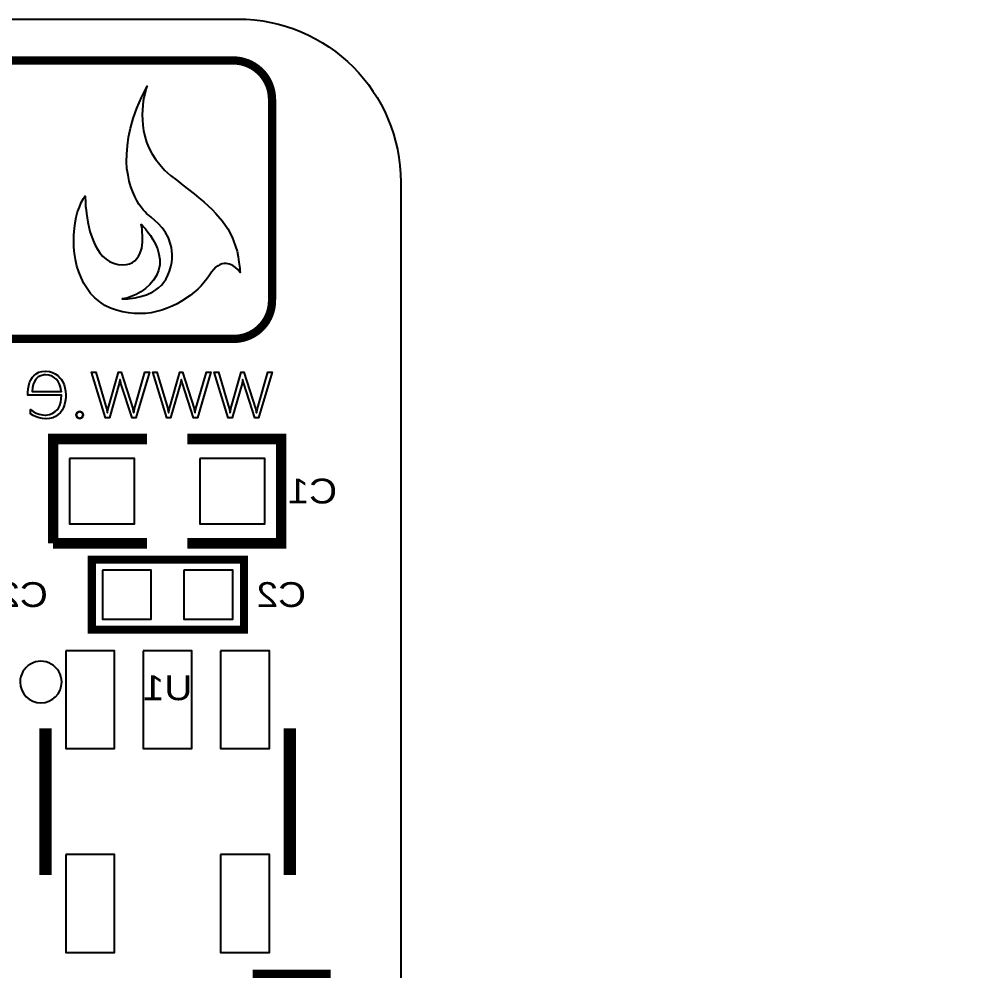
# Model space of a CAD drawing. Extents: x 0 to 26.5, y 0 to 35.
# Drawn here: x 14.81 to 26.5, y 23.32 to 35 of the extents above; entities that cross this region are included whole.
import ezdxf
from ezdxf.enums import TextEntityAlignment as Align

# ---------------------------------------------------------------- set-up
doc = ezdxf.new("R2010")
doc.units = 0
for name, color, linetype in [('BG_OUTLINE', 240, 'CONTINUOUS'), ('BG_SILKSCREEN_BOTTOM', 150, 'CONTINUOUS'), ('PG_SILKSCREEN_BOTTOM', 150, 'CONTINUOUS'), ('PIN_BOTTOM', 202, 'CONTINUOUS'), ('RD_SILKSCREEN_BOTTOM', 150, 'CONTINUOUS')]:
    doc.layers.add(name, color=color, linetype=linetype)

msp = doc.modelspace()

# ---------------------------------------------------------------- linework, layer by layer
at = {"layer": 'BG_OUTLINE'}
msp.add_lwpolyline([(0, 1.99898), (0, 14.50086, -0.41393), (1.99898, 16.49984), (2.99974, 16.49984, 0.414267), (7.00024, 20.50034), (7.00024, 32.99968, -0.414193), (8.99922, 35.0012), (17.5006, 35.0012, -0.414211), (19.49958, 32.99968), (19.49958, 20.50034, 0.414258), (23.50008, 16.49984), (24.50084, 16.49984, -0.413948), (26.49982, 14.50086), (26.49982, 1.99898, -0.413932), (24.50084, 0), (1.99898, 0, -0.413915)], format="xyb", close=True, dxfattribs=at)
at = {"layer": 'BG_SILKSCREEN_BOTTOM', "const_width": 0.1016}
for points in [[(8.96366, 34.493454), (17.43964, 34.493454)], [(8.96366, 34.493454), (17.43964, 34.493454)], [(17.9197, 34.015934), (17.9197, 31.557214)], [(17.9197, 34.015934), (17.9197, 31.557214)], [(17.43964, 31.077154), (8.9662, 31.077154)], [(17.43964, 31.077154), (8.9662, 31.077154)]]:
    msp.add_lwpolyline(points, dxfattribs=at)
for points in [[(17.43964, 34.493454, -0.414214), (17.9197, 34.015934)], [(17.43964, 34.493454, -0.414214), (17.9197, 34.015934)], [(17.9197, 31.557214, -0.426397), (17.43964, 31.077154)], [(17.9197, 31.557214, -0.426397), (17.43964, 31.077154)]]:
    msp.add_lwpolyline(points, format="xyb", dxfattribs=at)
at = {"layer": 'BG_SILKSCREEN_BOTTOM'}
for points in [[(17.25676, 31.973774), (17.23136, 31.955994), (17.20596, 31.928054), (17.17802, 31.897574), (17.15008, 31.856934), (17.12214, 31.816294), (17.08658, 31.773114), (17.04848, 31.729934), (17.00784, 31.686754), (16.9164, 31.610554), (16.80972, 31.539434), (16.75384, 31.506414), (16.69288, 31.478474), (16.63192, 31.453074), (16.56842, 31.430214), (16.50238, 31.412434), (16.43634, 31.397194), (16.36776, 31.389574), (16.29918, 31.387034), (16.22806, 31.389574), (16.15694, 31.397194), (16.08328, 31.409894), (16.00962, 31.430214), (15.9385, 31.455614), (15.86738, 31.488634), (15.80388, 31.531814), (15.74546, 31.582614), (15.69212, 31.635954), (15.64894, 31.694374), (15.6083, 31.757874), (15.57528, 31.828994), (15.54734, 31.900114), (15.52448, 31.971234), (15.5067, 32.049974), (15.494, 32.126174), (15.48638, 32.202374), (15.48638, 32.281114), (15.48638, 32.354774), (15.494, 32.430974), (15.50162, 32.502094), (15.51432, 32.570674), (15.5321, 32.636714), (15.55496, 32.695134), (15.57782, 32.748474), (15.60576, 32.799274), (15.621, 32.822134), (15.62354, 32.827214), (15.62608, 32.827214), (15.62608, 32.819594), (15.62608, 32.801814), (15.62862, 32.778954), (15.62862, 32.743394), (15.63116, 32.705294), (15.63624, 32.662114), (15.64132, 32.613854), (15.6591, 32.507174), (15.6845, 32.395414), (15.7226, 32.283654), (15.748, 32.227774), (15.77594, 32.176974), (15.80388, 32.133794), (15.83944, 32.090614), (15.88262, 32.055054), (15.9258, 32.027114), (15.97406, 32.006794), (16.02994, 31.991554), (16.08074, 31.986474), (16.13154, 31.991554), (16.16964, 31.999174), (16.2052, 32.014414), (16.23568, 32.034734), (16.26108, 32.062674), (16.2814, 32.090614), (16.29664, 32.121094), (16.3195, 32.189674), (16.32966, 32.263334), (16.32966, 32.334454), (16.32712, 32.397954), (16.32458, 32.423354), (16.32204, 32.446214), (16.31696, 32.463994), (16.31442, 32.476694), (16.31442, 32.481774), (16.32458, 32.474154), (16.34236, 32.453834), (16.36522, 32.425894), (16.39316, 32.387794), (16.42618, 32.347154), (16.45666, 32.296354), (16.48714, 32.240474), (16.51254, 32.182054), (16.53032, 32.118554), (16.54302, 32.049974), (16.54302, 31.983934), (16.52778, 31.917894), (16.49984, 31.854394), (16.46428, 31.795974), (16.41856, 31.742634), (16.36522, 31.694374), (16.30934, 31.653734), (16.25092, 31.620714), (16.1925, 31.595314), (16.13662, 31.577534), (16.08074, 31.569914), (16.08328, 31.569914), (16.09344, 31.567374), (16.10868, 31.567374), (16.12646, 31.567374), (16.14932, 31.569914), (16.17472, 31.572454), (16.23822, 31.580074), (16.3068, 31.595314), (16.38046, 31.618174), (16.45666, 31.653734), (16.49222, 31.679134), (16.52778, 31.704534), (16.5608, 31.737554), (16.59128, 31.773114), (16.61922, 31.813754), (16.64208, 31.856934), (16.6624, 31.907734), (16.67764, 31.963614), (16.6878, 32.014414), (16.69288, 32.065214), (16.69542, 32.113474), (16.69034, 32.156654), (16.68526, 32.199834), (16.6751, 32.240474), (16.64716, 32.316674), (16.6116, 32.382714), (16.57096, 32.438594), (16.52778, 32.489394), (16.48206, 32.530034), (16.44142, 32.565594), (16.41094, 32.590994), (16.39824, 32.601154), (16.38046, 32.616394), (16.36268, 32.636714), (16.33982, 32.662114), (16.31442, 32.692594), (16.28648, 32.730694), (16.26108, 32.776414), (16.23568, 32.824674), (16.21028, 32.880554), (16.18742, 32.941514), (16.1671, 33.012634), (16.15186, 33.086294), (16.13916, 33.167574), (16.13408, 33.251394), (16.13662, 33.345374), (16.14424, 33.444434), (16.15948, 33.551114), (16.18234, 33.662874), (16.21536, 33.782254), (16.26108, 33.906714), (16.31696, 34.038794), (16.38554, 34.178494), (16.37792, 34.160714), (16.3703, 34.140394), (16.36522, 34.112454), (16.3576, 34.079434), (16.34744, 34.038794), (16.33982, 33.993074), (16.3322, 33.939734), (16.32966, 33.886394), (16.32712, 33.825434), (16.32966, 33.764474), (16.33474, 33.698434), (16.34236, 33.632394), (16.3576, 33.563814), (16.38046, 33.492694), (16.4084, 33.421574), (16.44396, 33.352994), (16.48714, 33.281874), (16.54048, 33.215834), (16.60144, 33.147254), (16.67256, 33.083754), (16.7513, 33.022794), (16.82496, 32.964374), (16.89608, 32.911034), (16.96212, 32.857694), (17.02308, 32.806894), (17.0815, 32.758634), (17.13738, 32.710374), (17.18564, 32.664654), (17.22882, 32.616394), (17.3101, 32.522414), (17.37614, 32.428434), (17.42948, 32.324294), (17.45234, 32.268414), (17.47266, 32.212534), (17.49044, 32.151574), (17.50314, 32.085534), (17.5133, 32.016954), (17.52346, 31.943294), (17.526, 31.905194), (17.52854, 31.895034), (17.52854, 31.892494), (17.526, 31.895034), (17.51584, 31.907734), (17.49806, 31.928054), (17.47012, 31.953454), (17.4371, 31.976314), (17.399, 31.994094), (17.35582, 32.001714), (17.33296, 32.001714), (17.30756, 31.996634), (17.2847, 31.989014)], [(17.30756, 31.996634), (17.2847, 31.989014), (17.25676, 31.973774), (17.23136, 31.955994), (17.20596, 31.928054), (17.17802, 31.897574), (17.15008, 31.856934), (17.12214, 31.816294), (17.08658, 31.773114), (17.04848, 31.729934), (17.00784, 31.686754), (16.9164, 31.610554), (16.80972, 31.539434), (16.75384, 31.506414), (16.69288, 31.478474), (16.63192, 31.453074), (16.56842, 31.430214), (16.50238, 31.412434), (16.43634, 31.397194), (16.36776, 31.389574), (16.29918, 31.387034), (16.22806, 31.389574), (16.15694, 31.397194), (16.08328, 31.409894), (16.00962, 31.430214), (15.9385, 31.455614), (15.86738, 31.488634), (15.80388, 31.531814), (15.74546, 31.582614), (15.69212, 31.635954), (15.64894, 31.694374), (15.6083, 31.757874), (15.57528, 31.828994), (15.54734, 31.900114), (15.52448, 31.971234), (15.5067, 32.049974), (15.494, 32.126174), (15.48638, 32.202374), (15.48638, 32.281114), (15.48638, 32.354774), (15.494, 32.430974), (15.50162, 32.502094), (15.51432, 32.570674), (15.5321, 32.636714), (15.55496, 32.695134), (15.57782, 32.748474), (15.60576, 32.799274), (15.621, 32.822134), (15.62354, 32.827214), (15.62608, 32.827214), (15.62608, 32.819594), (15.62608, 32.801814), (15.62862, 32.778954), (15.62862, 32.743394), (15.63116, 32.705294), (15.63624, 32.662114), (15.64132, 32.613854), (15.6591, 32.507174), (15.6845, 32.395414), (15.7226, 32.283654), (15.748, 32.227774), (15.77594, 32.176974), (15.80388, 32.133794), (15.83944, 32.090614), (15.88262, 32.055054), (15.9258, 32.027114), (15.97406, 32.006794), (16.02994, 31.991554), (16.08074, 31.986474), (16.13154, 31.991554), (16.16964, 31.999174), (16.2052, 32.014414), (16.23568, 32.034734), (16.26108, 32.062674), (16.2814, 32.090614), (16.29664, 32.121094), (16.3195, 32.189674), (16.32966, 32.263334), (16.32966, 32.334454), (16.32712, 32.397954), (16.32458, 32.423354), (16.32204, 32.446214), (16.31696, 32.463994), (16.31442, 32.476694), (16.31442, 32.481774), (16.32458, 32.474154), (16.34236, 32.453834), (16.36522, 32.425894), (16.39316, 32.387794), (16.42618, 32.347154), (16.45666, 32.296354), (16.48714, 32.240474), (16.51254, 32.182054), (16.53032, 32.118554), (16.54302, 32.049974), (16.54302, 31.983934), (16.52778, 31.917894), (16.49984, 31.854394), (16.46428, 31.795974), (16.41856, 31.742634), (16.36522, 31.694374), (16.30934, 31.653734), (16.25092, 31.620714), (16.1925, 31.595314), (16.13662, 31.577534), (16.08074, 31.569914), (16.08328, 31.569914), (16.09344, 31.567374), (16.10868, 31.567374), (16.12646, 31.567374), (16.14932, 31.569914), (16.17472, 31.572454), (16.23822, 31.580074), (16.3068, 31.595314), (16.38046, 31.618174), (16.45666, 31.653734), (16.49222, 31.679134), (16.52778, 31.704534), (16.5608, 31.737554), (16.59128, 31.773114), (16.61922, 31.813754), (16.64208, 31.856934), (16.6624, 31.907734), (16.67764, 31.963614), (16.6878, 32.014414), (16.69288, 32.065214), (16.69542, 32.113474), (16.69034, 32.156654), (16.68526, 32.199834), (16.6751, 32.240474), (16.64716, 32.316674), (16.6116, 32.382714), (16.57096, 32.438594), (16.52778, 32.489394), (16.48206, 32.530034), (16.44142, 32.565594), (16.41094, 32.590994), (16.39824, 32.601154), (16.38046, 32.616394), (16.36268, 32.636714), (16.33982, 32.662114), (16.31442, 32.692594), (16.28648, 32.730694), (16.26108, 32.776414), (16.23568, 32.824674), (16.21028, 32.880554), (16.18742, 32.941514), (16.1671, 33.012634), (16.15186, 33.086294), (16.13916, 33.167574), (16.13408, 33.251394), (16.13662, 33.345374), (16.14424, 33.444434), (16.15948, 33.551114), (16.18234, 33.662874), (16.21536, 33.782254), (16.26108, 33.906714), (16.31696, 34.038794), (16.38554, 34.178494), (16.37792, 34.160714), (16.3703, 34.140394), (16.36522, 34.112454), (16.3576, 34.079434), (16.34744, 34.038794), (16.33982, 33.993074), (16.3322, 33.939734), (16.32966, 33.886394), (16.32712, 33.825434), (16.32966, 33.764474), (16.33474, 33.698434), (16.34236, 33.632394), (16.3576, 33.563814), (16.38046, 33.492694), (16.4084, 33.421574), (16.44396, 33.352994), (16.48714, 33.281874), (16.54048, 33.215834), (16.60144, 33.147254), (16.67256, 33.083754), (16.7513, 33.022794), (16.82496, 32.964374), (16.89608, 32.911034), (16.96212, 32.857694), (17.02308, 32.806894), (17.0815, 32.758634), (17.13738, 32.710374), (17.18564, 32.664654), (17.22882, 32.616394), (17.3101, 32.522414), (17.37614, 32.428434), (17.42948, 32.324294), (17.45234, 32.268414), (17.47266, 32.212534), (17.49044, 32.151574), (17.50314, 32.085534), (17.5133, 32.016954), (17.52346, 31.943294), (17.526, 31.905194), (17.52854, 31.895034), (17.52854, 31.892494), (17.526, 31.895034), (17.51584, 31.907734), (17.49806, 31.928054), (17.47012, 31.953454), (17.4371, 31.976314), (17.399, 31.994094), (17.35582, 32.001714), (17.33296, 32.001714)], [(15.18666, 30.147514), (15.22222, 30.160214), (15.25524, 30.180534), (15.28318, 30.208474), (15.29842, 30.228794), (15.31366, 30.261814), (15.32636, 30.299914), (15.33144, 30.340554), (15.33398, 30.386274), (14.9225, 30.386274), (14.9225, 30.409134), (14.9225, 30.419294), (14.92504, 30.465014), (14.93266, 30.505654), (14.94282, 30.543754), (14.95806, 30.576774), (14.97838, 30.607254), (14.99362, 30.625034), (15.0241, 30.650434), (15.05712, 30.668214), (15.09522, 30.678374), (15.1384, 30.680914), (15.14602, 30.680914), (15.18666, 30.675834), (15.22476, 30.665674), (15.25778, 30.650434), (15.2908, 30.627574), (15.31874, 30.597094), (15.33144, 30.581854), (15.35176, 30.548834), (15.367, 30.513274), (15.37716, 30.475174), (15.38478, 30.434534), (15.38732, 30.391354), (15.38732, 30.353254), (15.38224, 30.310074), (15.37208, 30.271974), (15.35938, 30.233874), (15.3416, 30.203394), (15.32128, 30.175454), (15.29334, 30.147514), (15.26286, 30.124654), (15.2273, 30.109414), (15.1892, 30.099254), (15.14602, 30.096714), (15.14094, 30.096714), (15.10284, 30.099254), (15.0622, 30.106874), (15.0241, 30.119574), (14.98854, 30.137354), (14.95298, 30.157674), (14.95298, 30.211014), (14.98854, 30.188154), (15.0241, 30.167834), (15.0622, 30.155134), (15.1003, 30.144974), (15.13586, 30.142434), (15.14348, 30.142434)], [(15.13586, 30.142434), (15.14348, 30.142434), (15.18666, 30.147514), (15.22222, 30.160214), (15.25524, 30.180534), (15.28318, 30.208474), (15.29842, 30.228794), (15.31366, 30.261814), (15.32636, 30.299914), (15.33144, 30.340554), (15.33398, 30.386274), (14.9225, 30.386274), (14.9225, 30.409134), (14.9225, 30.419294), (14.92504, 30.465014), (14.93266, 30.505654), (14.94282, 30.543754), (14.95806, 30.576774), (14.97838, 30.607254), (14.99362, 30.625034), (15.0241, 30.650434), (15.05712, 30.668214), (15.09522, 30.678374), (15.1384, 30.680914), (15.14602, 30.680914), (15.18666, 30.675834), (15.22476, 30.665674), (15.25778, 30.650434), (15.2908, 30.627574), (15.31874, 30.597094), (15.33144, 30.581854), (15.35176, 30.548834), (15.367, 30.513274), (15.37716, 30.475174), (15.38478, 30.434534), (15.38732, 30.391354), (15.38732, 30.353254), (15.38224, 30.310074), (15.37208, 30.271974), (15.35938, 30.233874), (15.3416, 30.203394), (15.32128, 30.175454), (15.29334, 30.147514), (15.26286, 30.124654), (15.2273, 30.109414), (15.1892, 30.099254), (15.14602, 30.096714), (15.14094, 30.096714), (15.10284, 30.099254), (15.0622, 30.106874), (15.0241, 30.119574), (14.98854, 30.137354), (14.95298, 30.157674), (14.95298, 30.211014), (14.98854, 30.188154), (15.0241, 30.167834), (15.0622, 30.155134), (15.1003, 30.144974)], [(15.29334, 30.553914), (15.27048, 30.581854), (15.25016, 30.599634), (15.21968, 30.619954), (15.18158, 30.630114), (15.1384, 30.635194), (15.12316, 30.635194), (15.08252, 30.625034), (15.0495, 30.609794), (15.02156, 30.581854), (15.00378, 30.553914), (14.98854, 30.518354), (14.97838, 30.477714), (14.97584, 30.431994), (15.33398, 30.431994), (15.33144, 30.439614), (15.32382, 30.482794), (15.31112, 30.520894)], [(15.32382, 30.482794), (15.31112, 30.520894), (15.29334, 30.553914), (15.27048, 30.581854), (15.25016, 30.599634), (15.21968, 30.619954), (15.18158, 30.630114), (15.1384, 30.635194), (15.12316, 30.635194), (15.08252, 30.625034), (15.0495, 30.609794), (15.02156, 30.581854), (15.00378, 30.553914), (14.98854, 30.518354), (14.97838, 30.477714), (14.97584, 30.431994), (15.33398, 30.431994), (15.33144, 30.439614)], [(16.36014, 30.668214), (16.41602, 30.668214), (16.24838, 30.109414), (16.20266, 30.109414), (16.0655, 30.531054), (16.06296, 30.538674), (16.05534, 30.576774), (16.0528, 30.576774), (16.05026, 30.569154), (16.04264, 30.531054), (15.92326, 30.109414), (15.875, 30.109414), (15.70228, 30.668214), (15.75562, 30.668214), (15.8877, 30.223714), (15.89024, 30.213554), (15.89532, 30.175454), (15.9004, 30.175454), (15.9004, 30.185614), (15.90802, 30.223714), (16.03502, 30.668214), (16.06804, 30.668214), (16.21028, 30.223714), (16.21282, 30.213554), (16.22044, 30.175454), (16.22298, 30.175454), (16.22552, 30.185614), (16.2306, 30.223714)], [(16.22552, 30.185614), (16.2306, 30.223714), (16.36014, 30.668214), (16.41602, 30.668214), (16.24838, 30.109414), (16.20266, 30.109414), (16.0655, 30.531054), (16.06296, 30.538674), (16.05534, 30.576774), (16.0528, 30.576774), (16.05026, 30.569154), (16.04264, 30.531054), (15.92326, 30.109414), (15.875, 30.109414), (15.70228, 30.668214), (15.75562, 30.668214), (15.8877, 30.223714), (15.89024, 30.213554), (15.89532, 30.175454), (15.9004, 30.175454), (15.9004, 30.185614), (15.90802, 30.223714), (16.03502, 30.668214), (16.06804, 30.668214), (16.21028, 30.223714), (16.21282, 30.213554), (16.22044, 30.175454), (16.22298, 30.175454)], [(17.11452, 30.668214), (17.1704, 30.668214), (17.00276, 30.109414), (16.9545, 30.109414), (16.81988, 30.531054), (16.81734, 30.538674), (16.80972, 30.576774), (16.80464, 30.576774), (16.80464, 30.569154), (16.79702, 30.531054), (16.6751, 30.109414), (16.62938, 30.109414), (16.45666, 30.668214), (16.50746, 30.668214), (16.63954, 30.223714), (16.64208, 30.213554), (16.6497, 30.175454), (16.65224, 30.175454), (16.65478, 30.185614), (16.65986, 30.223714), (16.78686, 30.668214), (16.82242, 30.668214), (16.96212, 30.223714), (16.96466, 30.213554), (16.97228, 30.175454), (16.97736, 30.175454), (16.97736, 30.185614), (16.98498, 30.223714)], [(16.97736, 30.185614), (16.98498, 30.223714), (17.11452, 30.668214), (17.1704, 30.668214), (17.00276, 30.109414), (16.9545, 30.109414), (16.81988, 30.531054), (16.81734, 30.538674), (16.80972, 30.576774), (16.80464, 30.576774), (16.80464, 30.569154), (16.79702, 30.531054), (16.6751, 30.109414), (16.62938, 30.109414), (16.45666, 30.668214), (16.50746, 30.668214), (16.63954, 30.223714), (16.64208, 30.213554), (16.6497, 30.175454), (16.65224, 30.175454), (16.65478, 30.185614), (16.65986, 30.223714), (16.78686, 30.668214), (16.82242, 30.668214), (16.96212, 30.223714), (16.96466, 30.213554), (16.97228, 30.175454), (16.97736, 30.175454)], [(17.8689, 30.668214), (17.92224, 30.668214), (17.7546, 30.109414), (17.70888, 30.109414), (17.57172, 30.531054), (17.56918, 30.538674), (17.56156, 30.576774), (17.55902, 30.576774), (17.55648, 30.569154), (17.5514, 30.531054), (17.42948, 30.109414), (17.38122, 30.109414), (17.2085, 30.668214), (17.26184, 30.668214), (17.39392, 30.223714), (17.39646, 30.213554), (17.40154, 30.175454), (17.40662, 30.175454), (17.40916, 30.185614), (17.41424, 30.223714), (17.54124, 30.668214), (17.57426, 30.668214), (17.7165, 30.223714), (17.71904, 30.213554), (17.72666, 30.175454), (17.73174, 30.175454), (17.73174, 30.185614), (17.73936, 30.223714)], [(17.73174, 30.185614), (17.73936, 30.223714), (17.8689, 30.668214), (17.92224, 30.668214), (17.7546, 30.109414), (17.70888, 30.109414), (17.57172, 30.531054), (17.56918, 30.538674), (17.56156, 30.576774), (17.55902, 30.576774), (17.55648, 30.569154), (17.5514, 30.531054), (17.42948, 30.109414), (17.38122, 30.109414), (17.2085, 30.668214), (17.26184, 30.668214), (17.39392, 30.223714), (17.39646, 30.213554), (17.40154, 30.175454), (17.40662, 30.175454), (17.40916, 30.185614), (17.41424, 30.223714), (17.54124, 30.668214), (17.57426, 30.668214), (17.7165, 30.223714), (17.71904, 30.213554), (17.72666, 30.175454), (17.73174, 30.175454)], [(15.52702, 30.114494), (15.51432, 30.144974), (15.52702, 30.175454), (15.56004, 30.188154), (15.59052, 30.175454), (15.60322, 30.144974), (15.59052, 30.114494), (15.56004, 30.101794)]]:
    msp.add_lwpolyline(points, close=True, dxfattribs=at)
for points in [[(15.52702, 30.175454), (15.51432, 30.144974)], [(15.56004, 30.188154), (15.52702, 30.175454)], [(15.59052, 30.175454), (15.56004, 30.188154)], [(15.60322, 30.144974), (15.59052, 30.175454)], [(15.51432, 30.144974), (15.52702, 30.114494)], [(15.52702, 30.114494), (15.56004, 30.101794)], [(15.56004, 30.101794), (15.59052, 30.114494)], [(15.59052, 30.114494), (15.60322, 30.144974)]]:
    msp.add_lwpolyline(points, dxfattribs=at)
at = {"layer": 'PG_SILKSCREEN_BOTTOM'}
for points, const_width in [([(16.383, 29.85008), (15.23238, 29.85008), (15.23238, 28.56992)], 0.12954), ([(16.88084, 28.56992), (18.03146, 28.56992), (18.03146, 29.85008), (16.88084, 29.85008)], 0.12954), ([(15.23238, 28.56992), (16.383, 28.56992)], 0.12954), ([(15.70736, 27.51074), (17.5768, 27.51074), (17.5768, 28.36926), (15.70736, 28.36926), (15.70736, 27.51074)], 0.09906), ([(15.1384, 26.29916), (15.1384, 24.4983)], 0.14986), ([(18.13814, 24.4983), (18.13814, 26.29916)], 0.14986), ([(17.73047, 23.28672), (17.73047, 21.41728), (18.59153, 21.41728), (18.59153, 23.28672), (17.73047, 23.28672)], 0.09906)]:
    msp.add_lwpolyline(points, dxfattribs=dict(at, const_width=const_width))
msp.add_lwpolyline([(15.337536, 26.86685, 1), (14.827376, 26.867006, 1)], format="xyb", close=True, dxfattribs=at)
at = {"layer": 'PIN_BOTTOM'}
for points in [[(15.43177, 29.61005), (15.43177, 28.80995), (16.23187, 28.80995), (16.23187, 29.61005)], [(17.03197, 29.61005), (17.03197, 28.80995), (17.83207, 28.80995), (17.83207, 29.61005)], [(15.8369, 28.23972), (15.8369, 27.64028), (16.43634, 27.64028), (16.43634, 28.23972)], [(16.83766, 28.23972), (16.83766, 27.64028), (17.4371, 27.64028), (17.4371, 28.23972)], [(15.38732, 27.24912), (15.38732, 26.05024), (15.98676, 26.05024), (15.98676, 27.24912)], [(16.33728, 27.24912), (16.33728, 26.05024), (16.93672, 26.05024), (16.93672, 27.24912)], [(17.28724, 27.24912), (17.28724, 26.05024), (17.88668, 26.05024), (17.88668, 27.24912)], [(15.38732, 24.74976), (15.38732, 23.55088), (15.98676, 23.55088), (15.98676, 24.74976)], [(17.28724, 24.74976), (17.28724, 23.55088), (17.88668, 23.55088), (17.88668, 24.74976)]]:
    msp.add_lwpolyline(points, close=True, dxfattribs=at)

# ---------------------------------------------------------------- texts
at = {"layer": 'RD_SILKSCREEN_BOTTOM', "text_generation_flag": 2, "width": 1.166667}
for s, p in [('C1', (18.415, 29.0576)), ('C27', (14.732, 27.7876)), ('C2', (18.034, 27.7876)), ('U1', (16.637, 26.6446))]:
    msp.add_text(s, height=0.3048, dxfattribs=at).set_placement(p, align=Align.CENTER)

doc.saveas('drawing.dxf')
